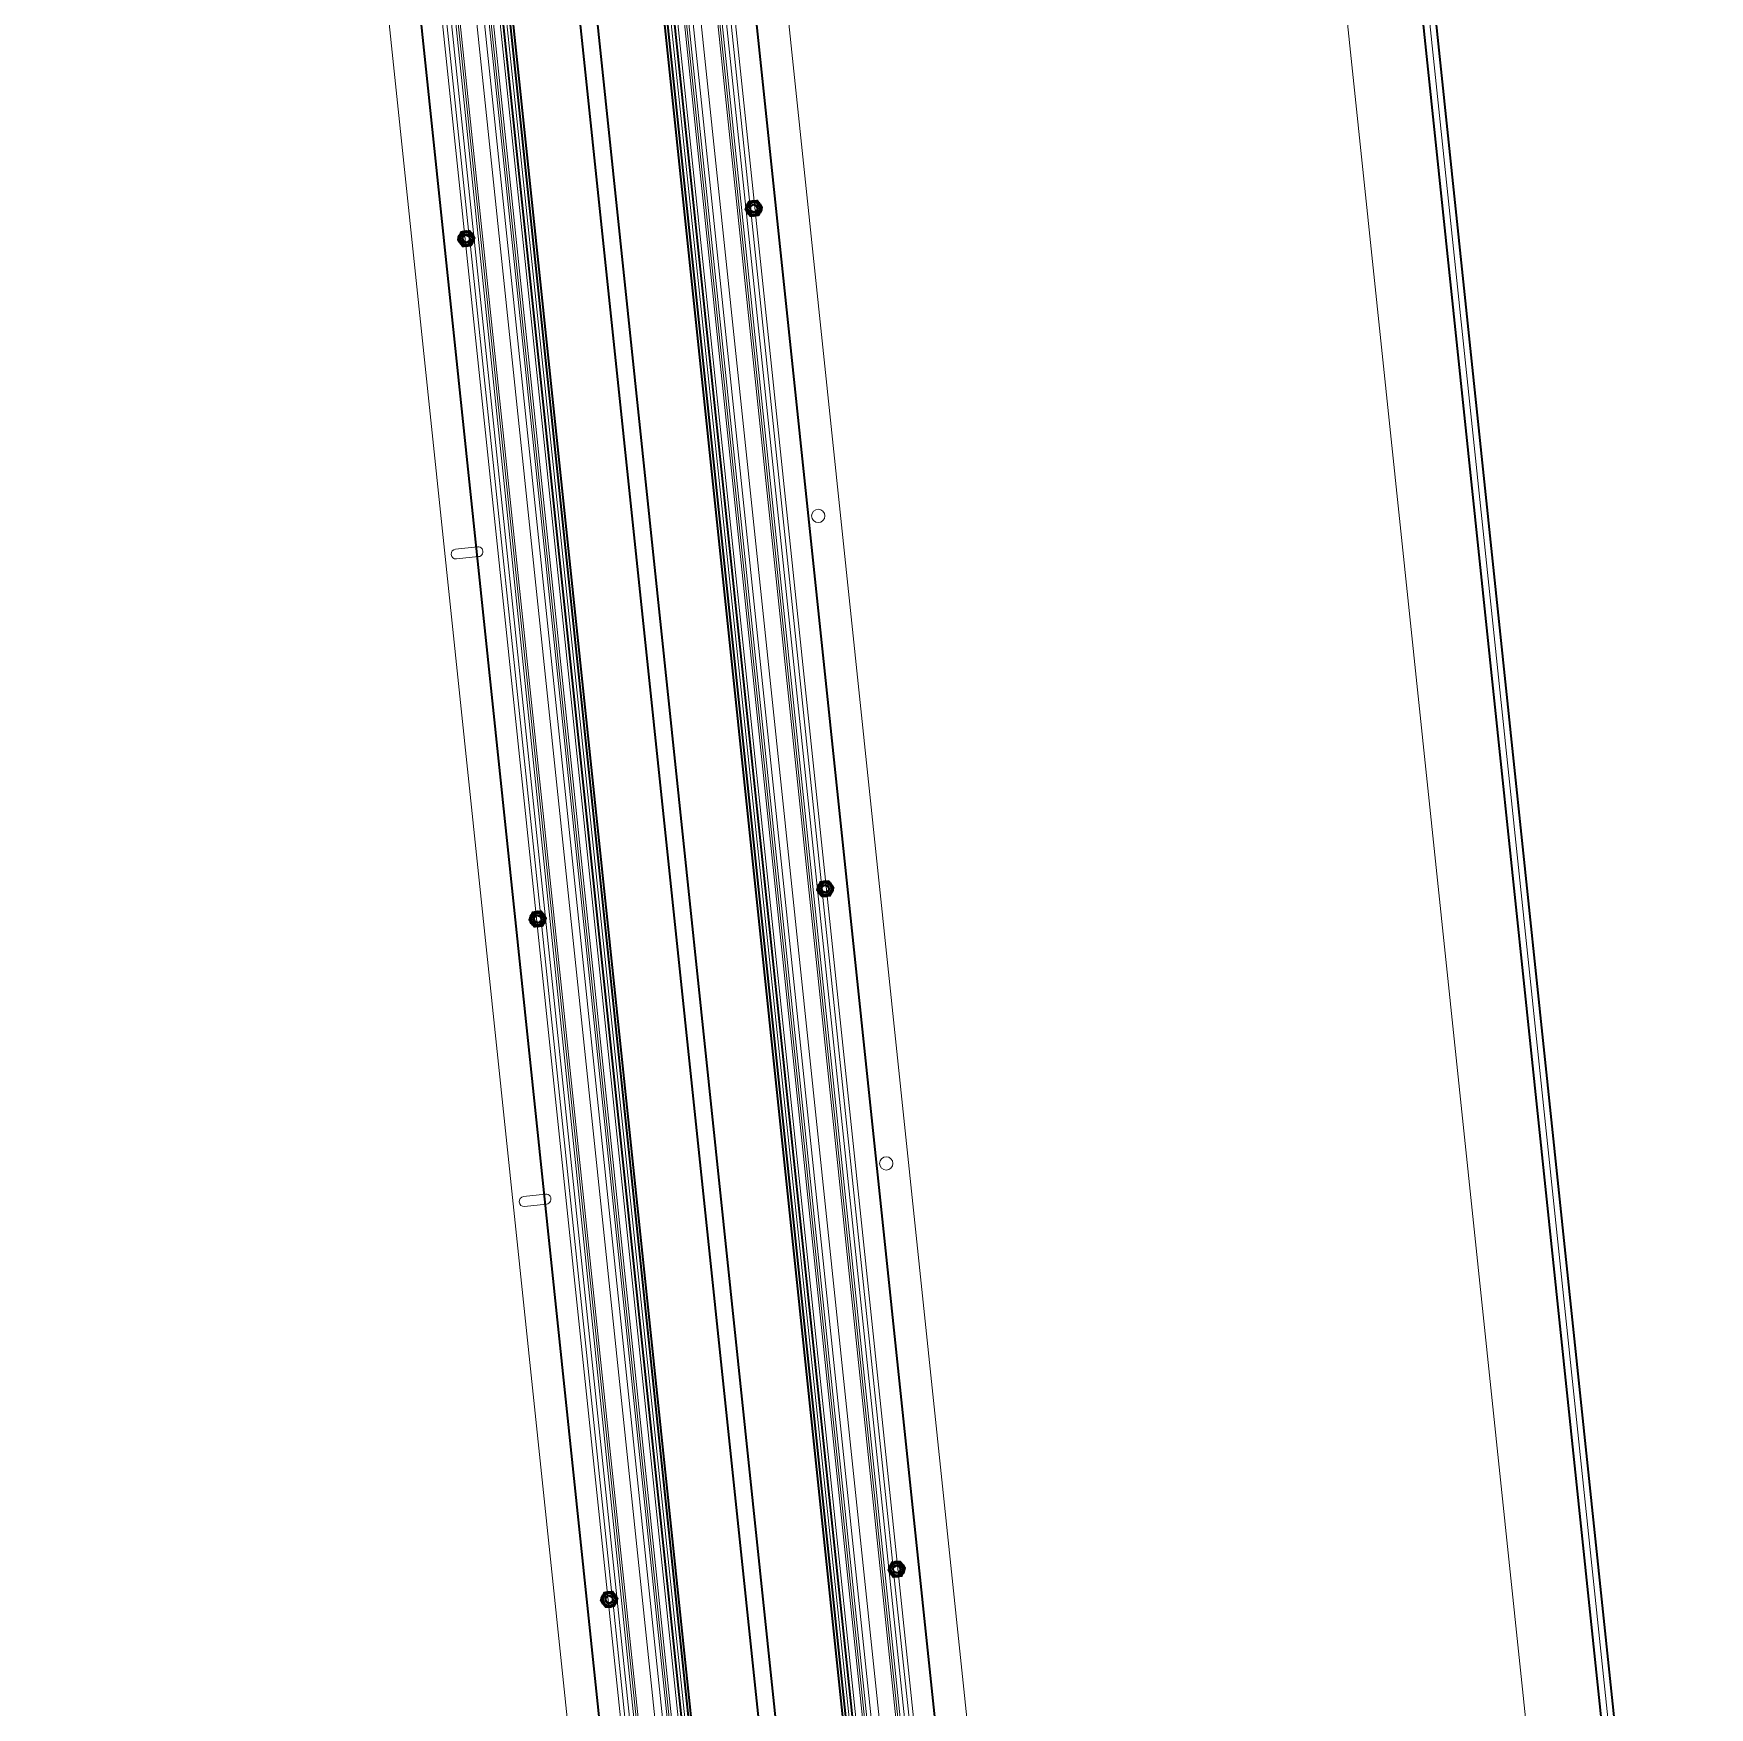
# Model space of a CAD drawing. Header units: millimetres. Extents: x 6115 to 12360, y 7255 to 12668.
# Drawn here: x 9345 to 10105, y 8021 to 8779 of the extents above; entities that cross this region are included whole.
import ezdxf

# ---------------------------------------------------------------- set-up
doc = ezdxf.new("R2010")
doc.units = ezdxf.units.MM
doc.layers.add('外形線', color=7, linetype='Continuous', lineweight=50)

msp = doc.modelspace()

# ---------------------------------------------------------------- linework, layer by layer
at = {"color": 179, "linetype": 'Continuous', "lineweight": 35, "true_color": 0x262659}
for p, q in [((9670.06, 8700.78), (9671.46, 8701.8)), ((9670.24, 8699.06), (9670.06, 8700.78)), ((9671.82, 8698.36), (9670.24, 8699.06)), ((9671.46, 8701.8), (9673.04, 8701.1)), ((9673.22, 8699.37), (9671.82, 8698.36)), ((9673.04, 8701.1), (9673.22, 8699.37)), ((9539.69, 8687.08), (9541.1, 8688.1)), ((9539.88, 8685.36), (9539.69, 8687.08)), ((9541.46, 8684.65), (9539.88, 8685.36)), ((9541.1, 8688.1), (9542.68, 8687.4)), ((9542.86, 8685.67), (9541.46, 8684.65)), ((9542.68, 8687.4), (9542.86, 8685.67)), ((9702.46, 8392.48), (9703.86, 8393.5)), ((9702.64, 8390.76), (9702.46, 8392.48)), ((9704.22, 8390.05), (9702.64, 8390.76)), ((9703.86, 8393.5), (9705.44, 8392.8)), ((9705.63, 8391.07), (9704.22, 8390.05)), ((9705.44, 8392.8), (9705.63, 8391.07)), ((9572.1, 8378.78), (9573.5, 8379.8)), ((9572.28, 8377.06), (9572.1, 8378.78)), ((9573.86, 8376.35), (9572.28, 8377.06)), ((9573.5, 8379.8), (9575.08, 8379.09)), ((9575.26, 8377.37), (9573.86, 8376.35)), ((9575.08, 8379.09), (9575.26, 8377.37))]:
    msp.add_line(p, q, dxfattribs=at).dxf.unprotected_set("ltscale", 0)
at = {"color": 179, "linetype": 'Continuous', "lineweight": 18, "true_color": 0x262659}
for p, q in [((9670.24, 8699.06), (9702.46, 8392.48)), ((9575.08, 8379.09), (9542.86, 8685.67)), ((9536.45, 8545.72), (9546.4, 8546.76)), ((9546.87, 8542.29), (9536.92, 8541.24)), ((9702.64, 8390.76), (9734.86, 8084.18)), ((9607.49, 8070.79), (9575.26, 8377.37)), ((9567.29, 8252.34), (9577.23, 8253.38)), ((9577.7, 8248.91), (9567.76, 8247.86))]:
    msp.add_line(p, q, dxfattribs=at).dxf.unprotected_set("ltscale", 0)
for points in [[(9667.62, 8699.66), (9667.7, 8699.83), (9667.77, 8700), (9667.85, 8700.16), (9667.92, 8700.32), (9667.99, 8700.48), (9668.05, 8700.63), (9668.12, 8700.78), (9668.19, 8700.93), (9668.25, 8701.07), (9668.31, 8701.22), (9668.38, 8701.36), (9668.44, 8701.5), (9668.51, 8701.65), (9668.57, 8701.79), (9668.63, 8701.93), (9668.7, 8702.08), (9668.76, 8702.23), (9668.83, 8702.37), (9668.9, 8702.53), (9668.97, 8702.68), (9669.04, 8702.84), (9669.11, 8703.01), (9669.19, 8703.17), (9669.26, 8703.35)], [(9670, 8696.39), (9669.88, 8696.54), (9669.77, 8696.69), (9669.67, 8696.84), (9669.57, 8696.98), (9669.47, 8697.11), (9669.37, 8697.25), (9669.27, 8697.38), (9669.18, 8697.51), (9669.08, 8697.64), (9668.99, 8697.77), (9668.9, 8697.9), (9668.81, 8698.02), (9668.72, 8698.15), (9668.62, 8698.28), (9668.53, 8698.4), (9668.44, 8698.53), (9668.34, 8698.66), (9668.25, 8698.79), (9668.15, 8698.93), (9668.05, 8699.07), (9667.95, 8699.21), (9667.84, 8699.35), (9667.73, 8699.5), (9667.62, 8699.66)], [(9669.26, 8703.35), (9669.45, 8703.37), (9669.64, 8703.39), (9669.82, 8703.41), (9669.99, 8703.42), (9670.16, 8703.44), (9670.32, 8703.46), (9670.49, 8703.48), (9670.65, 8703.49), (9670.8, 8703.51), (9670.96, 8703.53), (9671.12, 8703.54), (9671.27, 8703.56), (9671.43, 8703.58), (9671.58, 8703.59), (9671.74, 8703.61), (9671.9, 8703.63), (9672.06, 8703.64), (9672.22, 8703.66), (9672.39, 8703.68), (9672.56, 8703.69), (9672.73, 8703.71), (9672.91, 8703.73), (9673.09, 8703.75), (9673.28, 8703.77)], [(9673.28, 8703.77), (9673.4, 8703.62), (9673.5, 8703.47), (9673.61, 8703.32), (9673.71, 8703.18), (9673.81, 8703.04), (9673.91, 8702.91), (9674.01, 8702.78), (9674.1, 8702.65), (9674.19, 8702.52), (9674.29, 8702.39), (9674.38, 8702.26), (9674.47, 8702.14), (9674.56, 8702.01), (9674.65, 8701.88), (9674.75, 8701.76), (9674.84, 8701.63), (9674.94, 8701.5), (9675.03, 8701.36), (9675.13, 8701.23), (9675.23, 8701.09), (9675.33, 8700.95), (9675.44, 8700.81), (9675.55, 8700.66), (9675.66, 8700.5)], [(9675.66, 8700.5), (9675.58, 8700.33), (9675.51, 8700.16), (9675.43, 8699.99), (9675.36, 8699.84), (9675.29, 8699.68), (9675.22, 8699.53), (9675.16, 8699.38), (9675.09, 8699.23), (9675.03, 8699.09), (9674.96, 8698.94), (9674.9, 8698.8), (9674.84, 8698.66), (9674.77, 8698.51), (9674.71, 8698.37), (9674.64, 8698.23), (9674.58, 8698.08), (9674.51, 8697.93), (9674.45, 8697.78), (9674.38, 8697.63), (9674.31, 8697.48), (9674.24, 8697.32), (9674.17, 8697.15), (9674.09, 8696.98), (9674.01, 8696.81)], [(9674.01, 8696.81), (9673.82, 8696.79), (9673.64, 8696.77), (9673.46, 8696.75), (9673.29, 8696.73), (9673.12, 8696.72), (9672.95, 8696.7), (9672.79, 8696.68), (9672.63, 8696.66), (9672.47, 8696.65), (9672.32, 8696.63), (9672.16, 8696.61), (9672, 8696.6), (9671.85, 8696.58), (9671.69, 8696.57), (9671.54, 8696.55), (9671.38, 8696.53), (9671.22, 8696.52), (9671.06, 8696.5), (9670.89, 8696.48), (9670.72, 8696.46), (9670.55, 8696.44), (9670.37, 8696.43), (9670.19, 8696.41), (9670, 8696.39)], [(9537.26, 8685.95), (9537.34, 8686.13), (9537.41, 8686.3), (9537.48, 8686.46), (9537.55, 8686.62), (9537.62, 8686.78), (9537.69, 8686.93), (9537.76, 8687.08), (9537.82, 8687.23), (9537.89, 8687.37), (9537.95, 8687.51), (9538.02, 8687.66), (9538.08, 8687.8), (9538.14, 8687.94), (9538.21, 8688.09), (9538.27, 8688.23), (9538.34, 8688.38), (9538.4, 8688.52), (9538.47, 8688.67), (9538.54, 8688.83), (9538.61, 8688.98), (9538.68, 8689.14), (9538.75, 8689.3), (9538.82, 8689.47), (9538.9, 8689.65)], [(9539.63, 8682.69), (9539.52, 8682.84), (9539.41, 8682.99), (9539.31, 8683.13), (9539.2, 8683.28), (9539.1, 8683.41), (9539.01, 8683.55), (9538.91, 8683.68), (9538.82, 8683.81), (9538.72, 8683.94), (9538.63, 8684.07), (9538.54, 8684.19), (9538.45, 8684.32), (9538.35, 8684.45), (9538.26, 8684.57), (9538.17, 8684.7), (9538.08, 8684.83), (9537.98, 8684.96), (9537.88, 8685.09), (9537.79, 8685.23), (9537.69, 8685.37), (9537.58, 8685.51), (9537.48, 8685.65), (9537.37, 8685.8), (9537.26, 8685.95)], [(9538.9, 8689.65), (9539.09, 8689.67), (9539.28, 8689.69), (9539.45, 8689.7), (9539.63, 8689.72), (9539.8, 8689.74), (9539.96, 8689.76), (9540.12, 8689.78), (9540.28, 8689.79), (9540.44, 8689.81), (9540.6, 8689.83), (9540.76, 8689.84), (9540.91, 8689.86), (9541.07, 8689.87), (9541.22, 8689.89), (9541.38, 8689.91), (9541.54, 8689.92), (9541.7, 8689.94), (9541.86, 8689.96), (9542.03, 8689.98), (9542.2, 8689.99), (9542.37, 8690.01), (9542.55, 8690.03), (9542.73, 8690.05), (9542.92, 8690.07)], [(9542.92, 8690.07), (9543.03, 8689.91), (9543.14, 8689.77), (9543.25, 8689.62), (9543.35, 8689.48), (9543.45, 8689.34), (9543.55, 8689.21), (9543.64, 8689.07), (9543.74, 8688.94), (9543.83, 8688.82), (9543.92, 8688.69), (9544.02, 8688.56), (9544.11, 8688.43), (9544.2, 8688.31), (9544.29, 8688.18), (9544.39, 8688.05), (9544.48, 8687.92), (9544.57, 8687.79), (9544.67, 8687.66), (9544.77, 8687.53), (9544.87, 8687.39), (9544.97, 8687.25), (9545.08, 8687.1), (9545.18, 8686.95), (9545.3, 8686.8)], [(9545.3, 8686.8), (9545.22, 8686.63), (9545.14, 8686.46), (9545.07, 8686.29), (9545, 8686.13), (9544.93, 8685.98), (9544.86, 8685.83), (9544.8, 8685.68), (9544.73, 8685.53), (9544.67, 8685.38), (9544.6, 8685.24), (9544.54, 8685.1), (9544.47, 8684.95), (9544.41, 8684.81), (9544.35, 8684.67), (9544.28, 8684.52), (9544.22, 8684.38), (9544.15, 8684.23), (9544.09, 8684.08), (9544.02, 8683.93), (9543.95, 8683.77), (9543.88, 8683.61), (9543.81, 8683.45), (9543.73, 8683.28), (9543.65, 8683.11)], [(9543.65, 8683.11), (9543.46, 8683.09), (9543.28, 8683.07), (9543.1, 8683.05), (9542.93, 8683.03), (9542.76, 8683.01), (9542.59, 8683), (9542.43, 8682.98), (9542.27, 8682.96), (9542.11, 8682.95), (9541.95, 8682.93), (9541.8, 8682.91), (9541.64, 8682.9), (9541.49, 8682.88), (9541.33, 8682.86), (9541.17, 8682.85), (9541.02, 8682.83), (9540.86, 8682.81), (9540.69, 8682.8), (9540.53, 8682.78), (9540.36, 8682.76), (9540.19, 8682.74), (9540.01, 8682.72), (9539.82, 8682.71), (9539.63, 8682.69)], [(9701.67, 8395.05), (9701.86, 8395.07), (9702.04, 8395.09), (9702.22, 8395.1), (9702.39, 8395.12), (9702.56, 8395.14), (9702.73, 8395.16), (9702.89, 8395.18), (9703.05, 8395.19), (9703.21, 8395.21), (9703.37, 8395.23), (9703.52, 8395.24), (9703.68, 8395.26), (9703.83, 8395.27), (9703.99, 8395.29), (9704.15, 8395.31), (9704.3, 8395.32), (9704.46, 8395.34), (9704.63, 8395.36), (9704.79, 8395.38), (9704.96, 8395.39), (9705.13, 8395.41), (9705.31, 8395.43), (9705.5, 8395.45), (9705.69, 8395.47)], [(9705.69, 8395.47), (9705.8, 8395.31), (9705.91, 8395.17), (9706.01, 8395.02), (9706.12, 8394.88), (9706.22, 8394.74), (9706.31, 8394.61), (9706.41, 8394.47), (9706.5, 8394.34), (9706.6, 8394.22), (9706.69, 8394.09), (9706.78, 8393.96), (9706.87, 8393.83), (9706.97, 8393.71), (9707.06, 8393.58), (9707.15, 8393.45), (9707.24, 8393.32), (9707.34, 8393.19), (9707.44, 8393.06), (9707.53, 8392.93), (9707.63, 8392.79), (9707.74, 8392.65), (9707.84, 8392.5), (9707.95, 8392.35), (9708.06, 8392.2)], [(9700.02, 8391.35), (9700.1, 8391.53), (9700.18, 8391.7), (9700.25, 8391.86), (9700.32, 8392.02), (9700.39, 8392.18), (9700.46, 8392.33), (9700.52, 8392.48), (9700.59, 8392.62), (9700.65, 8392.77), (9700.72, 8392.91), (9700.78, 8393.06), (9700.85, 8393.2), (9700.91, 8393.34), (9700.97, 8393.49), (9701.04, 8393.63), (9701.1, 8393.78), (9701.17, 8393.92), (9701.23, 8394.07), (9701.3, 8394.23), (9701.37, 8394.38), (9701.44, 8394.54), (9701.51, 8394.7), (9701.59, 8394.87), (9701.67, 8395.05)], [(9702.4, 8388.09), (9702.29, 8388.24), (9702.18, 8388.39), (9702.07, 8388.53), (9701.97, 8388.67), (9701.87, 8388.81), (9701.77, 8388.95), (9701.68, 8389.08), (9701.58, 8389.21), (9701.49, 8389.34), (9701.4, 8389.47), (9701.3, 8389.59), (9701.21, 8389.72), (9701.12, 8389.85), (9701.03, 8389.97), (9700.93, 8390.1), (9700.84, 8390.23), (9700.75, 8390.36), (9700.65, 8390.49), (9700.55, 8390.63), (9700.45, 8390.76), (9700.35, 8390.91), (9700.24, 8391.05), (9700.14, 8391.2), (9700.02, 8391.35)], [(9706.42, 8388.51), (9706.23, 8388.49), (9706.04, 8388.47), (9705.87, 8388.45), (9705.69, 8388.43), (9705.52, 8388.41), (9705.36, 8388.4), (9705.2, 8388.38), (9705.04, 8388.36), (9704.88, 8388.35), (9704.72, 8388.33), (9704.56, 8388.31), (9704.41, 8388.3), (9704.25, 8388.28), (9704.1, 8388.26), (9703.94, 8388.25), (9703.78, 8388.23), (9703.62, 8388.21), (9703.46, 8388.2), (9703.29, 8388.18), (9703.12, 8388.16), (9702.95, 8388.14), (9702.77, 8388.12), (9702.59, 8388.11), (9702.4, 8388.09)], [(9708.06, 8392.2), (9707.98, 8392.03), (9707.91, 8391.86), (9707.84, 8391.69), (9707.77, 8391.53), (9707.7, 8391.38), (9707.63, 8391.23), (9707.56, 8391.08), (9707.5, 8390.93), (9707.43, 8390.78), (9707.37, 8390.64), (9707.3, 8390.5), (9707.24, 8390.35), (9707.18, 8390.21), (9707.11, 8390.07), (9707.05, 8389.92), (9706.98, 8389.78), (9706.92, 8389.63), (9706.85, 8389.48), (9706.78, 8389.33), (9706.71, 8389.17), (9706.64, 8389.01), (9706.57, 8388.85), (9706.5, 8388.68), (9706.42, 8388.51)], [(9569.66, 8377.65), (9569.74, 8377.83), (9569.81, 8378), (9569.89, 8378.16), (9569.96, 8378.32), (9570.03, 8378.47), (9570.1, 8378.63), (9570.16, 8378.78), (9570.23, 8378.92), (9570.29, 8379.07), (9570.36, 8379.21), (9570.42, 8379.36), (9570.48, 8379.5), (9570.55, 8379.64), (9570.61, 8379.79), (9570.68, 8379.93), (9570.74, 8380.07), (9570.81, 8380.22), (9570.87, 8380.37), (9570.94, 8380.52), (9571.01, 8380.68), (9571.08, 8380.84), (9571.15, 8381), (9571.23, 8381.17), (9571.31, 8381.35)], [(9571.31, 8381.35), (9571.5, 8381.37), (9571.68, 8381.38), (9571.86, 8381.4), (9572.03, 8381.42), (9572.2, 8381.44), (9572.37, 8381.46), (9572.53, 8381.47), (9572.69, 8381.49), (9572.85, 8381.51), (9573, 8381.52), (9573.16, 8381.54), (9573.32, 8381.56), (9573.47, 8381.57), (9573.63, 8381.59), (9573.78, 8381.61), (9573.94, 8381.62), (9574.1, 8381.64), (9574.26, 8381.66), (9574.43, 8381.67), (9574.6, 8381.69), (9574.77, 8381.71), (9574.95, 8381.73), (9575.13, 8381.75), (9575.32, 8381.77)], [(9575.32, 8381.77), (9575.44, 8381.61), (9575.55, 8381.46), (9575.65, 8381.32), (9575.75, 8381.18), (9575.85, 8381.04), (9575.95, 8380.91), (9576.05, 8380.77), (9576.14, 8380.64), (9576.24, 8380.51), (9576.33, 8380.39), (9576.42, 8380.26), (9576.51, 8380.13), (9576.6, 8380.01), (9576.7, 8379.88), (9576.79, 8379.75), (9576.88, 8379.62), (9576.98, 8379.49), (9577.07, 8379.36), (9577.17, 8379.23), (9577.27, 8379.09), (9577.37, 8378.95), (9577.48, 8378.8), (9577.59, 8378.65), (9577.7, 8378.5)], [(9572.04, 8374.38), (9571.92, 8374.54), (9571.82, 8374.69), (9571.71, 8374.83), (9571.61, 8374.97), (9571.51, 8375.11), (9571.41, 8375.25), (9571.31, 8375.38), (9571.22, 8375.51), (9571.13, 8375.64), (9571.03, 8375.76), (9570.94, 8375.89), (9570.85, 8376.02), (9570.76, 8376.14), (9570.67, 8376.27), (9570.57, 8376.4), (9570.48, 8376.53), (9570.38, 8376.66), (9570.29, 8376.79), (9570.19, 8376.93), (9570.09, 8377.06), (9569.99, 8377.2), (9569.88, 8377.35), (9569.77, 8377.5), (9569.66, 8377.65)], [(9576.06, 8374.81), (9575.87, 8374.79), (9575.68, 8374.77), (9575.5, 8374.75), (9575.33, 8374.73), (9575.16, 8374.71), (9575, 8374.69), (9574.83, 8374.68), (9574.67, 8374.66), (9574.52, 8374.64), (9574.36, 8374.63), (9574.2, 8374.61), (9574.05, 8374.59), (9573.89, 8374.58), (9573.74, 8374.56), (9573.58, 8374.55), (9573.42, 8374.53), (9573.26, 8374.51), (9573.1, 8374.49), (9572.93, 8374.48), (9572.76, 8374.46), (9572.59, 8374.44), (9572.41, 8374.42), (9572.23, 8374.4), (9572.04, 8374.38)], [(9577.7, 8378.5), (9577.62, 8378.32), (9577.55, 8378.15), (9577.47, 8377.99), (9577.4, 8377.83), (9577.33, 8377.68), (9577.27, 8377.52), (9577.2, 8377.37), (9577.13, 8377.23), (9577.07, 8377.08), (9577.01, 8376.94), (9576.94, 8376.79), (9576.88, 8376.65), (9576.81, 8376.51), (9576.75, 8376.37), (9576.69, 8376.22), (9576.62, 8376.08), (9576.56, 8375.93), (9576.49, 8375.78), (9576.42, 8375.63), (9576.35, 8375.47), (9576.28, 8375.31), (9576.21, 8375.15), (9576.13, 8374.98), (9576.06, 8374.81)]]:
    msp.add_lwpolyline(points, dxfattribs=at).dxf.unprotected_set("ltscale", 0)
at = {"color": 179, "linetype": 'Continuous', "lineweight": 35, "true_color": 0x262659}
for centre, radius in [((9671.64, 8700.08), 3.5), ((9671.64, 8700.08), 3), ((9541.28, 8686.38), 3.5), ((9541.28, 8686.38), 3), ((9704.04, 8391.78), 3.5), ((9704.04, 8391.78), 3), ((9573.68, 8378.08), 3.5), ((9573.68, 8378.08), 3)]:
    msp.add_circle(centre, radius, dxfattribs=at).dxf.unprotected_set("ltscale", 0)
at = {"color": 179, "linetype": 'Continuous', "lineweight": 18, "true_color": 0x262659}
for centre, radius in [((9671.64, 8700.08), 2.87), ((9671.64, 8700.08), 2.5), ((9671.64, 8700.08), 2), ((9671.64, 8700.08), 1.5), ((9541.28, 8686.38), 2.87), ((9541.28, 8686.38), 2.5), ((9541.28, 8686.38), 2), ((9541.28, 8686.38), 1.5), ((9700.86, 8560.74), 3), ((9704.04, 8391.78), 2.87), ((9704.04, 8391.78), 2.5), ((9704.04, 8391.78), 2), ((9704.04, 8391.78), 1.5), ((9573.68, 8378.08), 2.87), ((9573.68, 8378.08), 2.5), ((9573.68, 8378.08), 2), ((9573.68, 8378.08), 1.5), ((9731.7, 8267.35), 3)]:
    msp.add_circle(centre, radius, dxfattribs=at).dxf.unprotected_set("ltscale", 0)
for centre, start, end in [((9536.69, 8543.48), 96, 276), ((9546.63, 8544.53), 276, 96), ((9567.52, 8250.1), 96, 276), ((9577.47, 8251.14), 276, 96)]:
    msp.add_arc(centre, 2.25, start, end, dxfattribs=at).dxf.unprotected_set("ltscale", 0)
at = {"layer": '外形線', "linetype": 'Continuous', "lineweight": 35}
for p, q in [((9804.82, 10403.45), (10086, 7728.18)), ((10091.97, 7728.8), (9810.79, 10404.07)), ((9469.08, 10325.93), (9739.08, 7757.08)), ((9671.37, 7749.96), (9401.37, 10318.81)), ((9431.29, 10321.96), (9701.29, 7753.11)), ((9709.16, 7753.93), (9439.17, 10322.78)), ((9518.52, 10252.58), (9779.84, 7766.27)), ((9740.06, 7762.09), (9478.74, 10248.4)), ((9481.72, 10248.71), (9743.04, 7762.41)), ((9629.59, 7750.48), (9368.27, 10236.79)), ((9666.39, 7754.35), (9405.06, 10240.65)), ((9408.05, 10240.97), (9669.37, 7754.66)), ((9734.86, 8084.18), (9736.27, 8085.2)), ((9735.05, 8082.46), (9734.86, 8084.18)), ((9736.27, 8085.2), (9737.85, 8084.49)), ((9737.85, 8084.49), (9738.03, 8082.77)), ((9736.63, 8081.75), (9735.05, 8082.46)), ((9738.03, 8082.77), (9736.63, 8081.75)), ((9604.5, 8070.48), (9605.9, 8071.5)), ((9604.68, 8068.76), (9604.5, 8070.48)), ((9606.27, 8068.05), (9604.68, 8068.76)), ((9605.9, 8071.5), (9607.49, 8070.79)), ((9607.67, 8069.07), (9606.27, 8068.05)), ((9607.49, 8070.79), (9607.67, 8069.07))]:
    msp.add_line(p, q, dxfattribs=at).dxf.unprotected_set("ltscale", 0)
at = {"layer": '外形線', "linetype": 'Continuous', "lineweight": 18}
for p, q in [((9807.8, 10403.76), (10104.87, 7577.33)), ((9774.14, 10370.06), (10051.04, 7735.57)), ((9481.46, 10332.51), (9762.12, 7662.22)), ((9773.06, 7663.37), (9492.4, 10333.66)), ((9493.4, 10333.76), (9774.05, 7663.47)), ((9775.05, 7663.58), (9494.39, 10333.87)), ((9777.04, 7663.79), (9496.38, 10334.08)), ((9500.36, 10334.5), (9781.02, 7664.2)), ((9524.23, 10337), (9804.89, 7666.71)), ((9744, 7767.65), (9475.05, 10326.55)), ((9759.14, 7661.9), (9478.48, 10332.2)), ((9760.13, 7662.01), (9479.47, 10332.3)), ((9625.79, 7647.89), (9345.13, 10318.18)), ((9649.66, 7650.4), (9369, 10320.69)), ((9372.98, 10321.11), (9653.64, 7650.82)), ((9374.97, 10321.32), (9655.63, 7651.03)), ((9656.62, 7651.13), (9375.96, 10321.42)), ((9376.96, 10321.53), (9657.62, 7651.23)), ((9668.56, 7652.38), (9387.9, 10322.68)), ((9389.89, 10322.88), (9670.55, 7652.59)), ((9390.88, 10322.99), (9671.54, 7652.7)), ((9665.07, 7752.55), (9395.4, 10318.3)), ((9747.52, 7762.88), (9486.2, 10249.18)), ((9493.66, 10249.97), (9754.98, 7763.66)), ((9480.23, 10248.55), (9741.55, 7762.25)), ((9654.45, 7753.09), (9393.13, 10239.4)), ((9661.91, 7753.88), (9400.59, 10240.18)), ((9667.88, 7754.51), (9406.56, 10240.81)), ((9637.83, 9007.36), (9670.06, 8700.78)), ((9542.68, 8687.4), (9510.46, 8993.97)), ((9735.05, 8082.46), (9767.27, 7775.88)), ((9639.89, 7762.49), (9607.67, 8069.07))]:
    msp.add_line(p, q, dxfattribs=at).dxf.unprotected_set("ltscale", 0)
for points in [[(9732.43, 8083.05), (9732.51, 8083.23), (9732.58, 8083.4), (9732.65, 8083.56), (9732.72, 8083.72), (9732.79, 8083.87), (9732.86, 8084.03), (9732.93, 8084.18), (9732.99, 8084.32), (9733.06, 8084.47), (9733.12, 8084.61), (9733.19, 8084.76), (9733.25, 8084.9), (9733.31, 8085.04), (9733.38, 8085.19), (9733.44, 8085.33), (9733.51, 8085.47), (9733.57, 8085.62), (9733.64, 8085.77), (9733.71, 8085.92), (9733.77, 8086.08), (9733.85, 8086.24), (9733.92, 8086.4), (9733.99, 8086.57), (9734.07, 8086.74)], [(9734.07, 8086.74), (9734.26, 8086.76), (9734.44, 8086.78), (9734.62, 8086.8), (9734.8, 8086.82), (9734.97, 8086.84), (9735.13, 8086.86), (9735.29, 8086.87), (9735.45, 8086.89), (9735.61, 8086.91), (9735.77, 8086.92), (9735.93, 8086.94), (9736.08, 8086.96), (9736.24, 8086.97), (9736.39, 8086.99), (9736.55, 8087.01), (9736.71, 8087.02), (9736.87, 8087.04), (9737.03, 8087.06), (9737.2, 8087.07), (9737.37, 8087.09), (9737.54, 8087.11), (9737.72, 8087.13), (9737.9, 8087.15), (9738.09, 8087.17)], [(9738.09, 8087.17), (9738.2, 8087.01), (9738.31, 8086.86), (9738.42, 8086.72), (9738.52, 8086.58), (9738.62, 8086.44), (9738.72, 8086.31), (9738.81, 8086.17), (9738.91, 8086.04), (9739, 8085.91), (9739.09, 8085.79), (9739.19, 8085.66), (9739.28, 8085.53), (9739.37, 8085.41), (9739.46, 8085.28), (9739.56, 8085.15), (9739.65, 8085.02), (9739.74, 8084.89), (9739.84, 8084.76), (9739.94, 8084.63), (9740.04, 8084.49), (9740.14, 8084.35), (9740.25, 8084.2), (9740.35, 8084.05), (9740.47, 8083.9)], [(9740.47, 8083.9), (9740.39, 8083.72), (9740.31, 8083.55), (9740.24, 8083.39), (9740.17, 8083.23), (9740.1, 8083.08), (9740.03, 8082.92), (9739.97, 8082.77), (9739.9, 8082.63), (9739.84, 8082.48), (9739.77, 8082.34), (9739.71, 8082.19), (9739.64, 8082.05), (9739.58, 8081.91), (9739.52, 8081.77), (9739.45, 8081.62), (9739.39, 8081.48), (9739.32, 8081.33), (9739.26, 8081.18), (9739.19, 8081.03), (9739.12, 8080.87), (9739.05, 8080.71), (9738.98, 8080.55), (9738.9, 8080.38), (9738.82, 8080.21)], [(9734.8, 8079.78), (9734.69, 8079.94), (9734.58, 8080.09), (9734.48, 8080.23), (9734.37, 8080.37), (9734.27, 8080.51), (9734.18, 8080.65), (9734.08, 8080.78), (9733.99, 8080.91), (9733.89, 8081.04), (9733.8, 8081.16), (9733.71, 8081.29), (9733.62, 8081.42), (9733.52, 8081.54), (9733.43, 8081.67), (9733.34, 8081.8), (9733.24, 8081.93), (9733.15, 8082.06), (9733.05, 8082.19), (9732.96, 8082.33), (9732.86, 8082.46), (9732.75, 8082.6), (9732.65, 8082.75), (9732.54, 8082.9), (9732.43, 8083.05)], [(9738.82, 8080.21), (9738.63, 8080.19), (9738.45, 8080.17), (9738.27, 8080.15), (9738.1, 8080.13), (9737.93, 8080.11), (9737.76, 8080.09), (9737.6, 8080.08), (9737.44, 8080.06), (9737.28, 8080.04), (9737.12, 8080.03), (9736.97, 8080.01), (9736.81, 8079.99), (9736.66, 8079.98), (9736.5, 8079.96), (9736.34, 8079.95), (9736.19, 8079.93), (9736.03, 8079.91), (9735.86, 8079.89), (9735.7, 8079.88), (9735.53, 8079.86), (9735.35, 8079.84), (9735.18, 8079.82), (9734.99, 8079.8), (9734.8, 8079.78)], [(9602.07, 8069.35), (9602.14, 8069.53), (9602.22, 8069.69), (9602.29, 8069.86), (9602.36, 8070.02), (9602.43, 8070.17), (9602.5, 8070.32), (9602.57, 8070.47), (9602.63, 8070.62), (9602.7, 8070.77), (9602.76, 8070.91), (9602.82, 8071.05), (9602.89, 8071.2), (9602.95, 8071.34), (9603.01, 8071.48), (9603.08, 8071.63), (9603.14, 8071.77), (9603.21, 8071.92), (9603.28, 8072.07), (9603.34, 8072.22), (9603.41, 8072.38), (9603.48, 8072.54), (9603.56, 8072.7), (9603.63, 8072.87), (9603.71, 8073.04)], [(9604.44, 8066.08), (9604.33, 8066.24), (9604.22, 8066.39), (9604.11, 8066.53), (9604.01, 8066.67), (9603.91, 8066.81), (9603.81, 8066.94), (9603.72, 8067.08), (9603.62, 8067.21), (9603.53, 8067.34), (9603.44, 8067.46), (9603.35, 8067.59), (9603.25, 8067.72), (9603.16, 8067.84), (9603.07, 8067.97), (9602.98, 8068.1), (9602.88, 8068.23), (9602.79, 8068.36), (9602.69, 8068.49), (9602.59, 8068.62), (9602.49, 8068.76), (9602.39, 8068.9), (9602.29, 8069.05), (9602.18, 8069.2), (9602.07, 8069.35)], [(9603.71, 8073.04), (9603.9, 8073.06), (9604.08, 8073.08), (9604.26, 8073.1), (9604.43, 8073.12), (9604.6, 8073.14), (9604.77, 8073.15), (9604.93, 8073.17), (9605.09, 8073.19), (9605.25, 8073.21), (9605.41, 8073.22), (9605.56, 8073.24), (9605.72, 8073.25), (9605.87, 8073.27), (9606.03, 8073.29), (9606.19, 8073.3), (9606.35, 8073.32), (9606.51, 8073.34), (9606.67, 8073.35), (9606.83, 8073.37), (9607, 8073.39), (9607.18, 8073.41), (9607.35, 8073.43), (9607.54, 8073.45), (9607.73, 8073.47)], [(9607.73, 8073.47), (9607.84, 8073.31), (9607.95, 8073.16), (9608.05, 8073.02), (9608.16, 8072.88), (9608.26, 8072.74), (9608.35, 8072.6), (9608.45, 8072.47), (9608.55, 8072.34), (9608.64, 8072.21), (9608.73, 8072.08), (9608.82, 8071.96), (9608.92, 8071.83), (9609.01, 8071.7), (9609.1, 8071.58), (9609.19, 8071.45), (9609.29, 8071.32), (9609.38, 8071.19), (9609.48, 8071.06), (9609.58, 8070.92), (9609.68, 8070.79), (9609.78, 8070.65), (9609.88, 8070.5), (9609.99, 8070.35), (9610.1, 8070.2)], [(9610.1, 8070.2), (9610.03, 8070.02), (9609.95, 8069.85), (9609.88, 8069.69), (9609.81, 8069.53), (9609.74, 8069.37), (9609.67, 8069.22), (9609.6, 8069.07), (9609.54, 8068.93), (9609.47, 8068.78), (9609.41, 8068.64), (9609.35, 8068.49), (9609.28, 8068.35), (9609.22, 8068.21), (9609.15, 8068.06), (9609.09, 8067.92), (9609.03, 8067.77), (9608.96, 8067.63), (9608.89, 8067.48), (9608.83, 8067.33), (9608.76, 8067.17), (9608.69, 8067.01), (9608.61, 8066.85), (9608.54, 8066.68), (9608.46, 8066.5)], [(9608.46, 8066.5), (9608.27, 8066.48), (9608.09, 8066.46), (9607.91, 8066.45), (9607.74, 8066.43), (9607.57, 8066.41), (9607.4, 8066.39), (9607.24, 8066.38), (9607.08, 8066.36), (9606.92, 8066.34), (9606.76, 8066.33), (9606.61, 8066.31), (9606.45, 8066.29), (9606.3, 8066.28), (9606.14, 8066.26), (9605.98, 8066.24), (9605.82, 8066.23), (9605.66, 8066.21), (9605.5, 8066.19), (9605.34, 8066.18), (9605.17, 8066.16), (9604.99, 8066.14), (9604.81, 8066.12), (9604.63, 8066.1), (9604.44, 8066.08)]]:
    msp.add_lwpolyline(points, dxfattribs=at).dxf.unprotected_set("ltscale", 0)
at = {"layer": '外形線', "linetype": 'Continuous', "lineweight": 35}
for centre, radius in [((9736.45, 8083.48), 3.5), ((9736.45, 8083.48), 3), ((9606.08, 8069.77), 3.5), ((9606.08, 8069.77), 3)]:
    msp.add_circle(centre, radius, dxfattribs=at).dxf.unprotected_set("ltscale", 0)
at = {"layer": '外形線', "linetype": 'Continuous', "lineweight": 18}
for centre, radius in [((9736.45, 8083.48), 2.87), ((9736.45, 8083.48), 2.5), ((9736.45, 8083.48), 2), ((9736.45, 8083.48), 1.5), ((9606.08, 8069.77), 2.87), ((9606.08, 8069.77), 2.5), ((9606.08, 8069.77), 2), ((9606.08, 8069.77), 1.5)]:
    msp.add_circle(centre, radius, dxfattribs=at).dxf.unprotected_set("ltscale", 0)

doc.saveas('drawing.dxf')
